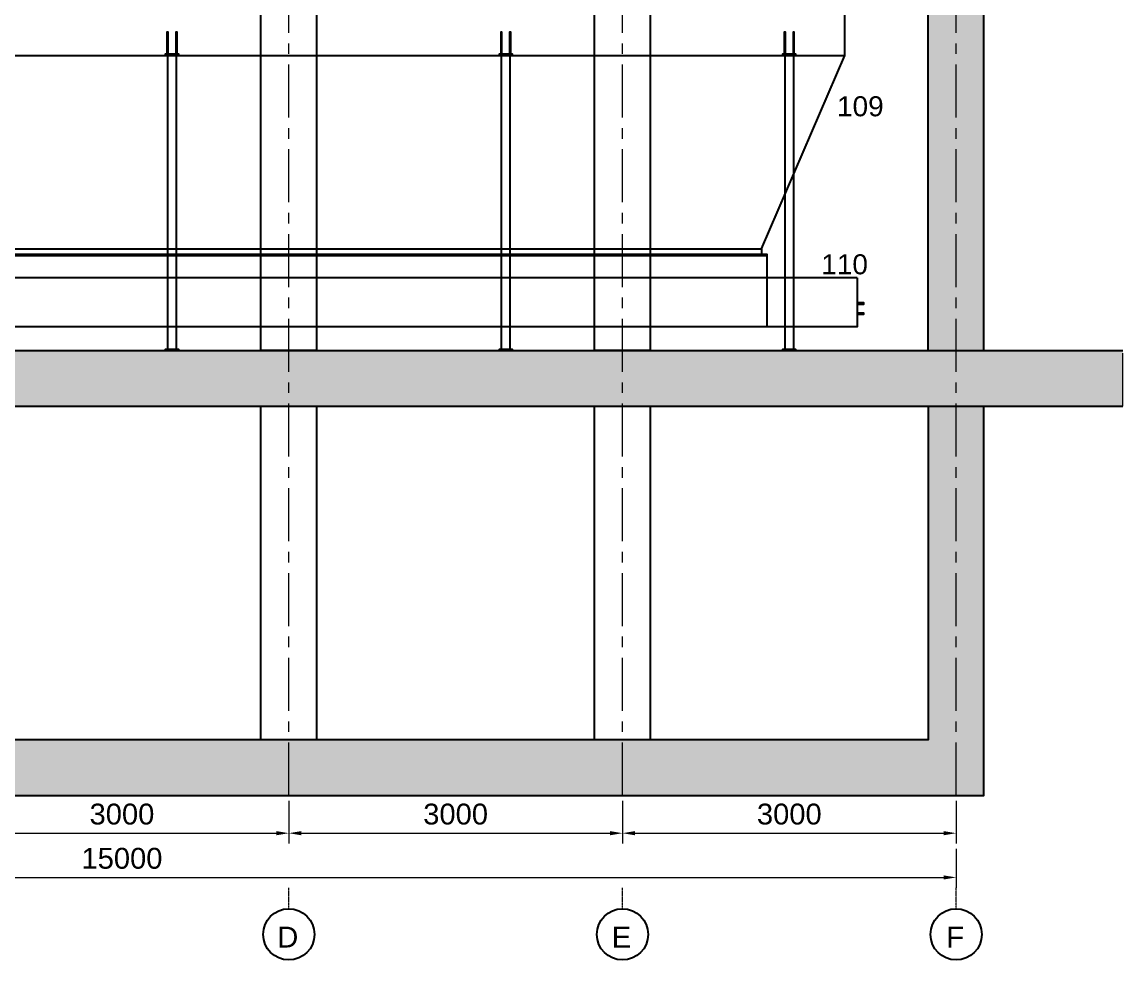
# Model space of a CAD drawing. Header units: millimetres. Extents: x 3220 to 226993, y 817 to 176024.
# Drawn here: x 102106 to 112004, y 130465 to 138899 of the extents above; entities that cross this region are included whole.
import ezdxf

# ---------------------------------------------------------------- set-up
doc = ezdxf.new("R2010")
doc.units = ezdxf.units.MM
doc.linetypes.add('AXES', pattern=[50.8, 31.75, -6.35, 6.35, -6.35])
doc.linetypes.add('CENTER', pattern=[10.16, 6.35, -1.27, 1.27, -1.27])
doc.layers.add('Axe', color=1, linetype='AXES', lineweight=9)
doc.layers.add('Repère', color=76, linetype='Continuous')
doc.styles.add('ARIAL_BOLD', font='arial.ttf')
doc.styles.get("Standard").update_dxf_attribs({"font": 'arial.ttf'})
doc.dimstyles.new('ECHE 75', dxfattribs={"dimscale": 75, "dimtxt": 2.5, "dimasz": 1.5, "dimexe": 1.25, "dimexo": 0.625, "dimgap": 1, "dimtad": 1, "dimdec": 0, "dimtxsty": 'ARIAL_BOLD', "dimcen": 2.5, "dimclrd": 4, "dimclre": 4, "dimclrt": 6, "dimadec": 0, "dimazin": 0, "dimtfac": 1, "dimtdec": 0, "dimtmove": 0, "dimatfit": 3, "dimfxl": 1, "dimlwd": 13, "dimlwe": 13, "dimarcsym": 0})

# ---------------------------------------------------------------- blocks, each defined once
blk = doc.blocks.new('*D610')
at = {"color": 4, "lineweight": 13, "transparency": 16777216}
for p, q in [((101504.1, 131896.8), (101504.1, 131511)), ((104504.1, 131896.8), (104504.1, 131511)), ((101616.6, 131604.7), (104391.6, 131604.7))]:
    blk.add_line(p, q, dxfattribs=at)
at = {"color": 4, "transparency": 16777216}
for points in [[(101616.6, 131623.5), (101616.6, 131586), (101504.1, 131604.7)], [(104391.6, 131623.5), (104391.6, 131586), (104504.1, 131604.7)]]:
    blk.add_solid(points, dxfattribs=at)
at = {"layer": 'Defpoints', "color": 0, "transparency": 16777216}
for p in [(101504.1, 131943.7), (104504.1, 131943.7), (104504.1, 131604.7)]:
    blk.add_point(p, dxfattribs=at)
at = {"color": 6, "transparency": 16777216, "insert": (103004.1, 131775.5), "char_height": 187.5, "attachment_point": 5, "style": 'ARIAL_BOLD'}
blk.add_mtext('3000', dxfattribs=at)
blk = doc.blocks.new('*D611')
at = {"color": 4, "lineweight": 13, "transparency": 16777216}
for p, q in [((104504.1, 131896.8), (104504.1, 131511)), ((107504.1, 131896.8), (107504.1, 131511)), ((104616.6, 131604.7), (107391.6, 131604.7))]:
    blk.add_line(p, q, dxfattribs=at)
at = {"color": 4, "transparency": 16777216}
for points in [[(104616.6, 131623.5), (104616.6, 131586), (104504.1, 131604.7)], [(107391.6, 131623.5), (107391.6, 131586), (107504.1, 131604.7)]]:
    blk.add_solid(points, dxfattribs=at)
at = {"layer": 'Defpoints', "color": 0, "transparency": 16777216}
for p in [(104504.1, 131943.7), (107504.1, 131943.7), (107504.1, 131604.7)]:
    blk.add_point(p, dxfattribs=at)
at = {"color": 6, "transparency": 16777216, "insert": (106004.1, 131775.5), "char_height": 187.5, "attachment_point": 5, "style": 'ARIAL_BOLD'}
blk.add_mtext('3000', dxfattribs=at)
blk = doc.blocks.new('*D612')
at = {"color": 4, "lineweight": 13, "transparency": 16777216}
for p, q in [((107504.1, 131896.8), (107504.1, 131511)), ((110504.1, 131896.8), (110504.1, 131511)), ((107616.6, 131604.7), (110391.6, 131604.7))]:
    blk.add_line(p, q, dxfattribs=at)
at = {"color": 4, "transparency": 16777216}
for points in [[(107616.6, 131623.5), (107616.6, 131586), (107504.1, 131604.7)], [(110391.6, 131623.5), (110391.6, 131586), (110504.1, 131604.7)]]:
    blk.add_solid(points, dxfattribs=at)
at = {"layer": 'Defpoints', "color": 0, "transparency": 16777216}
for p in [(107504.1, 131943.7), (110504.1, 131943.7), (110504.1, 131604.7)]:
    blk.add_point(p, dxfattribs=at)
at = {"color": 6, "transparency": 16777216, "insert": (109004.1, 131775.5), "char_height": 187.5, "attachment_point": 5, "style": 'ARIAL_BOLD'}
blk.add_mtext('3000', dxfattribs=at)
blk = doc.blocks.new('*D613')
at = {"color": 4, "lineweight": 13, "transparency": 16777216}
for p, q in [((95504.1, 131464.1), (95504.1, 131113.2)), ((110504.1, 131464.1), (110504.1, 131113.2)), ((95616.6, 131207), (110391.6, 131207))]:
    blk.add_line(p, q, dxfattribs=at)
at = {"color": 4, "transparency": 16777216}
for points in [[(95616.6, 131225.7), (95616.6, 131188.2), (95504.1, 131207)], [(110391.6, 131225.7), (110391.6, 131188.2), (110504.1, 131207)]]:
    blk.add_solid(points, dxfattribs=at)
at = {"layer": 'Defpoints', "color": 0, "transparency": 16777216}
for p in [(95504.1, 131511), (110504.1, 131511), (110504.1, 131207)]:
    blk.add_point(p, dxfattribs=at)
at = {"color": 6, "transparency": 16777216, "insert": (103004.1, 131377.7), "char_height": 187.5, "attachment_point": 5, "style": 'ARIAL_BOLD'}
blk.add_mtext('15000', dxfattribs=at)
blk = doc.blocks.new('109')
for p, q in [((-50, -430), (-50, -40)), ((-12150, -430), (-50, -430)), ((-800, -2170), (-50, -430)), ((-11400, -2170), (-800, -2170)), ((-800, -2170), (-800, -2220)), ((-6060, -3075), (-6140, -3075)), ((-3060, -3075), (-3140, -3075)), ((-510, -3075), (-590, -3075))]:
    blk.add_line(p, q)
for points in [[(-6145, -420), (-6135, -420), (-6135, -220), (-6145, -220)], [(-6065, -420), (-6055, -420), (-6055, -220), (-6065, -220)], [(-3145, -420), (-3135, -420), (-3135, -220), (-3145, -220)], [(-3065, -420), (-3055, -420), (-3055, -220), (-3065, -220)], [(-595, -420), (-585, -420), (-585, -220), (-595, -220)], [(-515, -420), (-505, -420), (-505, -220), (-515, -220)], [(-6160, -430), (-6040, -430), (-6040, -420), (-6160, -420)], [(-6140, -3075), (-6060, -3075), (-6060, -430), (-6140, -430)], [(-3160, -430), (-3040, -430), (-3040, -420), (-3160, -420)], [(-3140, -3075), (-3060, -3075), (-3060, -430), (-3140, -430)], [(-610, -430), (-490, -430), (-490, -420), (-610, -420)], [(-590, -3075), (-510, -3075), (-510, -430), (-590, -430)], [(-11450, -2230), (-750, -2230), (-750, -2220), (-11450, -2220)], [(-6160, -3085), (-6040, -3085), (-6040, -3075), (-6160, -3075)], [(-3160, -3085), (-3040, -3085), (-3040, -3075), (-3160, -3075)], [(-610, -3085), (-490, -3085), (-490, -3075), (-610, -3075)]]:
    blk.add_lwpolyline(points, close=True)
blk = doc.blocks.new('110')
at = {"color": 5}
for p, q in [((-810, -440), (-810, 200)), ((0, 0, 0), (-12600, 0, 0))]:
    blk.add_line(p, q, dxfattribs=at)
for points in [[(-11510, 200), (-810, 200)], [(0, 0), (0, -440), (-12600, -440), (-12600, 0)]]:
    blk.add_lwpolyline(points, dxfattribs=at)
for points in [[(0, -237.8), (61, -237.8), (61, -226.5), (0, -226.5)], [(0, -328.3), (61, -328.3), (61, -317.1), (0, -317.1)]]:
    blk.add_lwpolyline(points, close=True, dxfattribs=at)
blk = doc.blocks.new('section 3-2')
h = blk.add_hatch()
h.set_pattern_fill('AR-CONC', color=256, scale=3)
h.set_pattern_definition([(50, (0, 1000), (546.554, -47.817), [57.15, -628.65]), (355, (0, 1000), (-105.73, 573.17), [45.72, -502.922]), (100.4514, (45.55, 996), (440.824, 525.353), [48.57, -534.27]), (46.184, (0, 1152.4), (813.237, -126.127), [85.725, -942.975]), (96.6356, (67.8, 1141.9), (712.212, 742.28), [72.855, -801.407]), (351.184, (0, 1152.4), (712.212, 742.28), [68.58, -754.38]), (21, (76.2, 1114.3), (454.843, -306.796), [57.15, -628.65]), (326, (76.2, 1114.3), (185.406, 552.564), [45.72, -502.92]), (71.4514, (114.1, 1088.73), (640.25, 245.768), [48.57, -534.27]), (37.5, (0, 1000), (9.2658, 253.665), [0, -496.824, 0, -510.54, 0, -504.825]), (7.5, (0, 1000), (200.459, 300.5417), [0, -291.084, 0, -485.394, 0, -192.405]), (327.5, (-169.93, 1000), (406.7718, -17.1862), [0, -190.5, 0, -594.36, 0, -788.67]), (317.5, (-246.13, 1000), (444.3875, 76.2795), [0, -247.65, 0, -394.716, 0, -560.07])])
h.paths.add_polyline_path([(0, 4500), (-250, 4500), (-250, 0), (0, 0)])
h.paths.add_polyline_path([(250, 4500), (0, 4500), (0, 0), (250, 0)])
h.paths.add_polyline_path([(0, 5000), (-250, 5000), (-250, 4500), (0, 4500)])
h.paths.add_polyline_path([(14750, 5000), (15000, 5000), (15000, 4500), (14750, 4500)])
h.paths.add_polyline_path([(15000, 5000), (14750, 5000), (14750, 4500), (15000, 4500)], flags=17)
h.paths.add_polyline_path([(15250, 5000), (15000, 5000), (15000, 4500), (15250, 4500)])
h.paths.add_polyline_path([(15250, 4500), (15000, 4500), (15000, 0), (15250, 0)])
h.paths.add_polyline_path([(15000, 4500), (14750, 4500), (14750, 0), (15000, 0)])
h.paths.add_polyline_path([(1350, 4500), (1350, 5000), (0, 5000), (0, 4500)])
h.paths.add_polyline_path([(14150, 5000), (14150, 4500), (15000, 4500), (15000, 5000)])
h = blk.add_hatch()
h.set_pattern_fill('AR-CONC', color=256, scale=3)
h.paths.add_polyline_path([(-250, 0), (-1500, 0), (-1500, -500), (-250, -500)])
h.paths.add_polyline_path([(0, 0), (-250, 0), (-250, -500), (0, -500)])
h.paths.add_polyline_path([(250, 0), (0, 0), (0, -500), (250, -500)])
h.paths.add_polyline_path([(6000, 0), (3000, 0), (3000, -500), (3250, -500), (6000, -500)])
h.paths.add_polyline_path([(9000, 0), (6000, 0), (6000, -500), (6250, -500), (9000, -500)])
h.paths.add_polyline_path([(12000, 0), (9000, 0), (9000, -500), (9250, -500), (12000, -500)])
h.paths.add_polyline_path([(14750, 0), (12000, 0), (12000, -500), (14750, -500)])
h.paths.add_polyline_path([(14750, 0), (14750, -500)])
h.paths.add_polyline_path([(15000, 0), (14750, 0), (14750, -500), (15000, -500)])
h.paths.add_polyline_path([(15250, 0), (15000, 0), (15000, -500), (15250, -500)])
h.paths.add_polyline_path([(16500, 0), (15250, 0), (15250, -500), (16500, -500)])
h.paths.add_polyline_path([(1000, -500), (1000, 0), (250, 0), (250, -500)])
h.paths.add_polyline_path([(2500, 0), (2500, -500), (3000, -500), (3000, 0)])
h = blk.add_hatch()
h.set_pattern_fill('AR-CONC', color=256, scale=3)
h.paths.add_polyline_path([(0, -500), (-250, -500), (-250, -4000), (0, -4000)])
h.paths.add_polyline_path([(250, -500), (0, -500), (0, -4000), (3000, -4000), (3000, -3500), (2750, -3500), (250, -3500)])
h.paths.add_polyline_path([(6000, -3500), (3000, -3500), (3000, -4000), (6000, -4000)])
h.paths.add_polyline_path([(9000, -3500), (8750, -3500), (6000, -3500), (6000, -4000), (9000, -4000)])
h.paths.add_polyline_path([(12000, -3500), (9000, -3500), (9000, -4000), (12000, -4000)])
h.paths.add_polyline_path([(15000, -3500), (12000, -3500), (12000, -4000), (15000, -4000)])
h.paths.add_polyline_path([(15000, -500), (14750, -500), (14750, -3500), (15000, -3500), (15000, -4000)])
h.paths.add_polyline_path([(15250, -500), (15000, -500), (15000, -4000), (15250, -4000)])
for p, q in [((-1500, 0), (16500, 0)), ((-1500, -500), (16500, -500))]:
    blk.add_line(p, q)
for points in [[(15250, 0), (15250, 5000)], [(14750, 0), (14750, 4500)], [(-250, -500), (-250, -4000), (15250, -4000), (15250, -500)], [(14750, -500), (14750, -3500), (250, -3500), (250, -500)]]:
    blk.add_lwpolyline(points)
at = {"color": 0}
for points in [[(8750, 4500), (9250, 4500), (9250, 0), (8750, 0)], [(11750, 4500), (12250, 4500), (12250, 0), (11750, 0)], [(8750, -500), (9250, -500), (9250, -3500), (8750, -3500)], [(11750, -500), (12250, -500), (12250, -3500), (11750, -3500)]]:
    blk.add_lwpolyline(points, close=True, dxfattribs=at)
at = {"layer": 'Axe', "ltscale": 15}
for p, q in [((9000, -4000), (9000, 33046.2)), ((12000, -4000), (12000, 32505.5)), ((15000, -4000), (15000, 32000)), ((15000, -4000), (15000, 32000)), ((16500, -500), (16500, 0))]:
    blk.add_line(p, q, dxfattribs=at)

msp = doc.modelspace()

# ---------------------------------------------------------------- linework, layer by layer
at = {"color": 1, "linetype": 'CENTER', "lineweight": 9}
for p, q in [((104504.1, 130925.7), (104504.1, 131113.2)), ((107504.1, 130925.7), (107504.1, 131113.2)), ((110504.1, 130925.7), (110504.1, 131113.2))]:
    msp.add_line(p, q, dxfattribs=at)
at = {"color": 5}
for centre in [(104504.1, 130695.2), (107504.1, 130695.2), (110504.1, 130695.2)]:
    msp.add_circle(centre, 230.5, dxfattribs=at)

# ---------------------------------------------------------------- block references
msp.add_blockref('section 3-2', (95504.1, 135943.7))
at = {"color": 0}
for name, p in [('109', (109554.1, 139028.7)), ('110', (109614.1, 136598.7))]:
    msp.add_blockref(name, p, dxfattribs=at)

# ---------------------------------------------------------------- texts
at = {"char_height": 187.5, "attachment_point": 5, "style": 'ARIAL_BOLD'}
for s, insert in [('D', (104495.3, 130670.6)), ('E', (107495.3, 130670.6)), ('F', (110495.3, 130670.6))]:
    msp.add_mtext(s, dxfattribs=dict(at, insert=insert))
at = {"layer": 'Repère', "char_height": 180, "attachment_point": 1}
for s, insert in [('109', (109433.1, 138231)), ('110', (109291.5, 136810.2))]:
    msp.add_mtext_dynamic_manual_height_columns(s, width=640.844, gutter_width=12.5, heights=[0], dxfattribs=dict(at, insert=insert))

# ---------------------------------------------------------------- dimensions: what is measured, and where the dimension line sits
for base, p1, p2, picture, middle in [((104504.1, 131604.7), (101504.1, 131943.7), (104504.1, 131943.7), '*D610', (103004.1, 131775.5)), ((107504.1, 131604.7), (104504.1, 131943.7), (107504.1, 131943.7), '*D611', (106004.1, 131775.5)), ((110504.1, 131604.7), (107504.1, 131943.7), (110504.1, 131943.7), '*D612', (109004.1, 131775.5)), ((110504.1, 131207), (95504.1, 131511), (110504.1, 131511), '*D613', (103004.1, 131377.7))]:
    dim = msp.add_linear_dim(base=base, p1=p1, p2=p2, dimstyle='ECHE 75')
    dim.commit()
    dim.dimension.update_dxf_attribs({"geometry": picture, "text_midpoint": middle})

doc.saveas('drawing.dxf')
